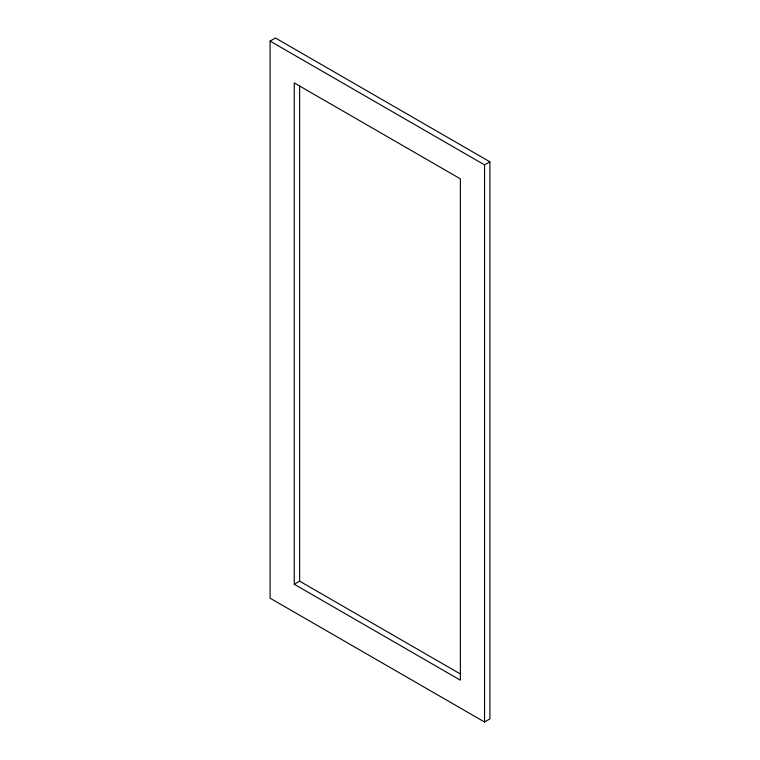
<?xml version="1.0" encoding="UTF-8"?>
<svg xmlns="http://www.w3.org/2000/svg" width="760" height="760" viewBox="0 0 760 760"><rect width="100%" height="100%" fill="white"/><g stroke="black" fill="none" stroke-linecap="round" stroke-linejoin="round"><path stroke-width="1.14" d="M270.104 41.097L275.462 38L489.896 161.804L489.896 718.903L484.538 722L270.104 598.196L270.104 41.097L484.538 164.891L489.896 161.804M294.253 584.26L460.38 680.172L460.38 178.838L294.253 82.925L294.253 584.26L299.62 581.163L460.617 674.111M484.538 164.891L484.538 722M299.62 85.756L299.62 581.163"/></g></svg>
